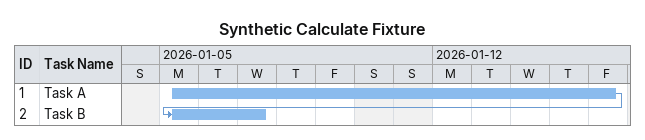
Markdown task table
Synthetic Calculate Fixture

| ID | Task | Start | Finish | Predecessors |
|---|---|---|---|---|
| 1 | Task A | 2026-01-05 | 2026-01-16 |  |
| 2 | Task B | 2026-01-05 | 2026-01-07 | 1 |
